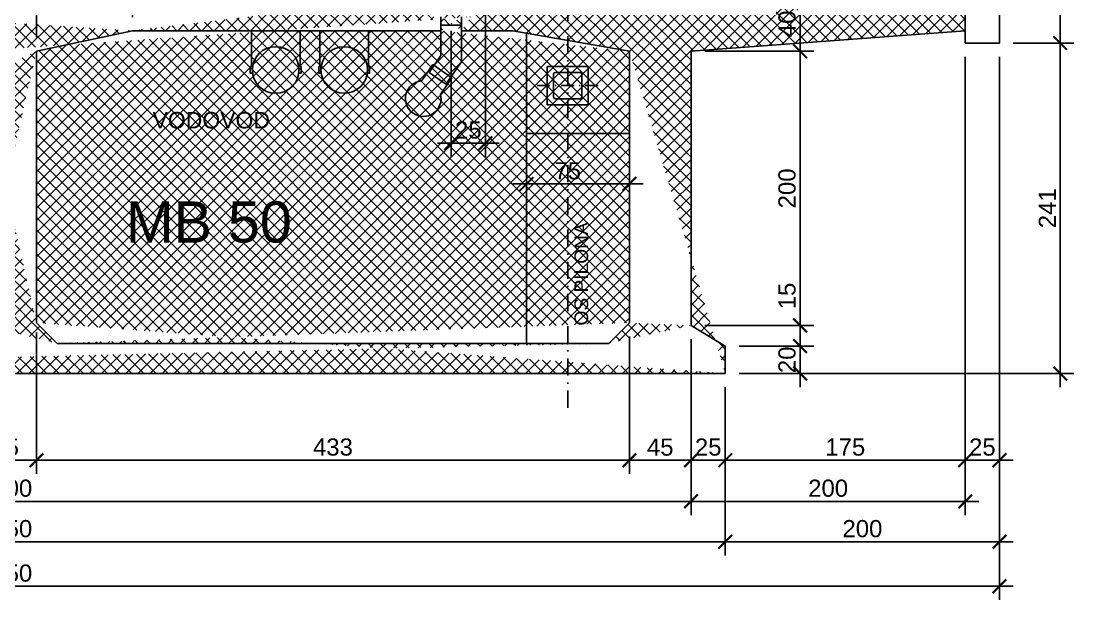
# Model space of a CAD drawing. Header units: millimetres. Extents: x -1571 to 3041, y 35 to 2455.
# Drawn here: x -591 to 177, y 902 to 1324 of the extents above; entities that cross this region are included whole.
import ezdxf

# ---------------------------------------------------------------- set-up
doc = ezdxf.new("R2010")
doc.units = ezdxf.units.MM
doc.header["$LTSCALE"] = 50
doc.header["$MEASUREMENT"] = 0
doc.header["$PDSIZE"] = 5
doc.linetypes.add('CRTA_TOČKA', pattern=[0.47, 0.25, -0.1, 0.02, -0.1])
doc.layers.add('050', color=132, linetype='Continuous', lineweight=50)
for name, color, linetype in [('BETON', 7, 'Continuous'), ('BETON tanko', 40, 'Continuous'), ('KOTE', 9, 'Continuous'), ('OSI', 2, 'CRTA_TOČKA'), ('POM', 9, 'Continuous'), ('SRAFURA', 8, 'Continuous'), ('Tekst', 3, 'Continuous')]:
    doc.layers.add(name, color=color, linetype=linetype)
doc.styles.get("Standard").update_dxf_attribs({"font": 'ARIAL.TTF'})
doc.dimstyles.new('M1-50', dxfattribs={"dimscale": 5, "dimtxt": 2.5, "dimasz": 2, "dimexe": 2, "dimexo": 2, "dimtad": 1, "dimdec": 0, "dimzin": 9, "dimtxsty": 'Standard', "dimblk": 'ARCHTICK', "dimcen": 2.5, "dimdle": 2, "dimadec": 3, "dimazin": 2, "dimtfac": 1, "dimtdec": 0, "dimtmove": 0, "dimatfit": 3, "dimldrblk": 'ARCHTICK', "dimfxl": 0, "dimfrac": 2, "dimarcsym": 0})

# ---------------------------------------------------------------- blocks, each defined once
blk = doc.blocks.new('_ArchTick')
at = {"layer": '050', "color": 0, "const_width": 0.15}
blk.add_lwpolyline([(-0.5, -0.5), (0.5, 0.5)], dxfattribs=at)
blk = doc.blocks.new('*D76')
at = {"layer": 'Defpoints', "color": 0}
for p in [(-624.9895649644138, 1107.307972597443), (-579.9895649644129, 1107.307972597443), (-579.9895649644129, 1004.093092037131)]:
    blk.add_point(p, dxfattribs=at)
at = {"layer": 'KOTE', "color": 0, "lineweight": -2}
for p, q in [((-624.9895649644138, 1097.307972597443), (-624.9895649644138, 994.0930920371311)), ((-579.9895649644129, 1097.307972597443), (-579.9895649644129, 994.0930920371311)), ((-634.9895649644138, 1004.093092037131), (-569.9895649644129, 1004.093092037131))]:
    blk.add_line(p, q, dxfattribs=at)
at = {"layer": 'KOTE', "color": 0, "lineweight": -2, "xscale": 10, "yscale": 10, "zscale": 10, "rotation": 180}
blk.add_blockref('_ArchTick', (-624.9895649644138, 1004.093092037131), dxfattribs=at)
at = {"layer": 'KOTE', "color": 0, "lineweight": -2, "xscale": 10, "yscale": 10, "zscale": 10}
blk.add_blockref('_ArchTick', (-579.9895649644129, 1004.093092037131), dxfattribs=at)
at = {"layer": 'KOTE', "color": 0, "insert": (-602.4895649644134, 1013.574674574648), "char_height": 12.5, "attachment_point": 5}
blk.add_mtext('45', dxfattribs=at)
blk = doc.blocks.new('*D69')
at = {"layer": 'Defpoints', "color": 0}
for p in [(-1127.489564964413, 1067.307972597443), (-77.48956496441338, 1067.307972597443), (-77.48956496441339, 944.6142050714907)]:
    blk.add_point(p, dxfattribs=at)
at = {"layer": 'KOTE', "color": 0, "lineweight": -2}
for p, q in [((-1127.489564964413, 1057.307972597443), (-1127.489564964413, 934.6142050714907)), ((-77.48956496441338, 1057.307972597443), (-77.48956496441339, 934.6142050714907)), ((-1137.489564964413, 944.6142050714907), (-67.48956496441339, 944.6142050714907))]:
    blk.add_line(p, q, dxfattribs=at)
at = {"layer": 'KOTE', "color": 0, "lineweight": -2, "xscale": 10, "yscale": 10, "zscale": 10, "rotation": 180}
blk.add_blockref('_ArchTick', (-1127.489564964413, 944.6142050714907), dxfattribs=at)
at = {"layer": 'KOTE', "color": 0, "lineweight": -2, "xscale": 10, "yscale": 10, "zscale": 10}
blk.add_blockref('_ArchTick', (-77.48956496441339, 944.6142050714907), dxfattribs=at)
at = {"layer": 'KOTE', "color": 0, "insert": (-602.4895649644134, 954.1213674180118), "char_height": 12.5, "attachment_point": 5}
blk.add_mtext('1050', dxfattribs=at)
blk = doc.blocks.new('*D68')
at = {"layer": 'Defpoints', "color": 0}
for p in [(-1102.489564964413, 1102.307972597443), (-102.4895649644134, 1102.307972597443), (-102.4895649644134, 974.0930920371311)]:
    blk.add_point(p, dxfattribs=at)
at = {"layer": 'KOTE', "color": 0, "lineweight": -2}
for p, q in [((-1102.489564964413, 1092.307972597443), (-1102.489564964413, 964.0930920371311)), ((-102.4895649644134, 1092.307972597443), (-102.4895649644134, 964.0930920371311)), ((-1112.489564964413, 974.0930920371311), (-92.48956496441339, 974.0930920371311))]:
    blk.add_line(p, q, dxfattribs=at)
at = {"layer": 'KOTE', "color": 0, "lineweight": -2, "xscale": 10, "yscale": 10, "zscale": 10, "rotation": 180}
blk.add_blockref('_ArchTick', (-1102.489564964413, 974.0930920371311), dxfattribs=at)
at = {"layer": 'KOTE', "color": 0, "lineweight": -2, "xscale": 10, "yscale": 10, "zscale": 10}
blk.add_blockref('_ArchTick', (-102.4895649644134, 974.0930920371311), dxfattribs=at)
at = {"layer": 'KOTE', "color": 0, "insert": (-602.4895649644134, 983.6002543836522), "char_height": 12.5, "attachment_point": 5}
blk.add_mtext('1000', dxfattribs=at)
blk = doc.blocks.new('*D64')
at = {"layer": 'Defpoints', "color": 0}
for p in [(-1327.489564964413, 1308.307972597443), (122.5104350355864, 1308.307972597443), (122.5104350355864, 912.1889787565424)]:
    blk.add_point(p, dxfattribs=at)
at = {"layer": 'KOTE', "color": 0, "lineweight": -2}
for p, q in [((-1327.489564964413, 1298.307972597443), (-1327.489564964413, 902.1889787565424)), ((122.5104350355864, 1298.307972597443), (122.5104350355864, 902.1889787565424)), ((-1337.489564964413, 912.1889787565424), (132.5104350355864, 912.1889787565424))]:
    blk.add_line(p, q, dxfattribs=at)
at = {"layer": 'KOTE', "color": 0, "lineweight": -2, "xscale": 10, "yscale": 10, "zscale": 10, "rotation": 180}
blk.add_blockref('_ArchTick', (-1327.489564964413, 912.1889787565424), dxfattribs=at)
at = {"layer": 'KOTE', "color": 0, "lineweight": -2, "xscale": 10, "yscale": 10, "zscale": 10}
blk.add_blockref('_ArchTick', (122.5104350355864, 912.1889787565424), dxfattribs=at)
at = {"layer": 'KOTE', "color": 0, "insert": (-602.4895649644135, 921.6961411030635), "char_height": 12.5, "attachment_point": 5}
blk.add_mtext('1450', dxfattribs=at)
blk = doc.blocks.new('*D105')
at = {"layer": 'Defpoints', "color": 0}
for p in [(-252.4895649644111, 1342.307972597438), (-277.4769074722171, 1327.315435460424), (-252.4895649644111, 1235.290980100305)]:
    blk.add_point(p, dxfattribs=at)
at = {"layer": 'KOTE', "color": 0, "lineweight": -2}
for p, q in [((-252.4895649644111, 1332.307972597438), (-252.4895649644111, 1225.290980100305)), ((-277.4769074722171, 1317.315435460424), (-277.4769074722171, 1225.290980100305)), ((-287.4769074722171, 1235.290980100305), (-242.4895649644111, 1235.290980100305))]:
    blk.add_line(p, q, dxfattribs=at)
at = {"layer": 'KOTE', "color": 0, "lineweight": -2, "xscale": 10, "yscale": 10, "zscale": 10, "rotation": 180}
blk.add_blockref('_ArchTick', (-277.4769074722171, 1235.290980100305), dxfattribs=at)
at = {"layer": 'KOTE', "color": 0, "lineweight": -2, "xscale": 10, "yscale": 10, "zscale": 10}
blk.add_blockref('_ArchTick', (-252.4895649644111, 1235.290980100305), dxfattribs=at)
at = {"layer": 'KOTE', "color": 0, "insert": (-264.9832362183151, 1244.798142446826), "char_height": 12.5, "attachment_point": 5}
blk.add_mtext('25', dxfattribs=at)
blk = doc.blocks.new('*D66')
at = {"layer": 'Defpoints', "color": 0}
for p in [(122.5104350355866, 1308.307972597443), (-77.48956496441338, 1067.307972597443), (166.8150736636026, 1067.307972597443)]:
    blk.add_point(p, dxfattribs=at)
at = {"layer": 'KOTE', "color": 0, "lineweight": -2}
for p, q in [((166.8150736636026, 1318.307972597443), (166.8150736636026, 1057.307972597443)), ((132.5104350355866, 1308.307972597443), (176.8150736636026, 1308.307972597443)), ((-67.48956496441338, 1067.307972597443), (176.8150736636026, 1067.307972597443))]:
    blk.add_line(p, q, dxfattribs=at)
at = {"layer": 'KOTE', "color": 0, "lineweight": -2, "xscale": 10, "yscale": 10, "zscale": 10}
for p, rotation in [((166.8150736636026, 1308.307972597443), 90), ((166.8150736636026, 1067.307972597443), 270)]:
    blk.add_blockref('_ArchTick', p, dxfattribs=dict(at, rotation=rotation))
at = {"layer": 'KOTE', "color": 0, "insert": (157.4144938545983, 1187.807972597443), "char_height": 12.5, "attachment_point": 5, "rotation": 90}
blk.add_mtext('241', dxfattribs=at)
blk = doc.blocks.new('*D65')
at = {"layer": 'Defpoints', "color": 0}
for p in [(122.5104350355864, 1308.307972597443), (-77.48956496441338, 1067.307972597443), (122.5104350355864, 944.6142050714907)]:
    blk.add_point(p, dxfattribs=at)
at = {"layer": 'KOTE', "color": 0, "lineweight": -2}
for p, q in [((122.5104350355864, 1298.307972597443), (122.5104350355864, 934.6142050714907)), ((-77.48956496441338, 1057.307972597443), (-77.48956496441339, 934.6142050714907)), ((-87.48956496441339, 944.6142050714907), (132.5104350355864, 944.6142050714907))]:
    blk.add_line(p, q, dxfattribs=at)
at = {"layer": 'KOTE', "color": 0, "lineweight": -2, "xscale": 10, "yscale": 10, "zscale": 10, "rotation": 180}
blk.add_blockref('_ArchTick', (-77.48956496441339, 944.6142050714907), dxfattribs=at)
at = {"layer": 'KOTE', "color": 0, "lineweight": -2, "xscale": 10, "yscale": 10, "zscale": 10}
blk.add_blockref('_ArchTick', (122.5104350355864, 944.6142050714907), dxfattribs=at)
at = {"layer": 'KOTE', "color": 0, "insert": (22.51043503558649, 954.1213674180118), "char_height": 12.5, "attachment_point": 5}
blk.add_mtext('200', dxfattribs=at)
blk = doc.blocks.new('*D63')
at = {"layer": 'Defpoints', "color": 0}
for p in [(97.51043503558662, 1308.307972597443), (122.5104350355864, 1308.307972597443), (122.5104350355864, 1004.093092037131)]:
    blk.add_point(p, dxfattribs=at)
at = {"layer": 'KOTE', "color": 0, "lineweight": -2}
for p, q in [((97.51043503558662, 1298.307972597443), (97.51043503558661, 994.0930920371311)), ((122.5104350355864, 1298.307972597443), (122.5104350355864, 994.0930920371311)), ((87.51043503558661, 1004.093092037131), (132.5104350355864, 1004.093092037131))]:
    blk.add_line(p, q, dxfattribs=at)
at = {"layer": 'KOTE', "color": 0, "lineweight": -2, "xscale": 10, "yscale": 10, "zscale": 10, "rotation": 180}
blk.add_blockref('_ArchTick', (97.51043503558661, 1004.093092037131), dxfattribs=at)
at = {"layer": 'KOTE', "color": 0, "lineweight": -2, "xscale": 10, "yscale": 10, "zscale": 10}
blk.add_blockref('_ArchTick', (122.5104350355864, 1004.093092037131), dxfattribs=at)
at = {"layer": 'KOTE', "color": 0, "insert": (110.0104350355865, 1013.600254383652), "char_height": 12.5, "attachment_point": 5}
blk.add_mtext('25', dxfattribs=at)
blk = doc.blocks.new('*D62')
at = {"layer": 'Defpoints', "color": 0}
for p in [(97.51043503558662, 1308.307972597443), (-77.48956496441338, 1067.307972597443), (97.51043503558661, 1004.093092037131)]:
    blk.add_point(p, dxfattribs=at)
at = {"layer": 'KOTE', "color": 0, "lineweight": -2}
for p, q in [((97.51043503558662, 1298.307972597443), (97.51043503558661, 994.0930920371311)), ((-77.48956496441338, 1057.307972597443), (-77.48956496441338, 994.0930920371311)), ((-87.48956496441338, 1004.093092037131), (107.5104350355866, 1004.093092037131))]:
    blk.add_line(p, q, dxfattribs=at)
at = {"layer": 'KOTE', "color": 0, "lineweight": -2, "xscale": 10, "yscale": 10, "zscale": 10, "rotation": 180}
blk.add_blockref('_ArchTick', (-77.48956496441338, 1004.093092037131), dxfattribs=at)
at = {"layer": 'KOTE', "color": 0, "lineweight": -2, "xscale": 10, "yscale": 10, "zscale": 10}
blk.add_blockref('_ArchTick', (97.51043503558661, 1004.093092037131), dxfattribs=at)
at = {"layer": 'KOTE', "color": 0, "insert": (10.01043503558662, 1013.600254383652), "char_height": 12.5, "attachment_point": 5}
blk.add_mtext('175', dxfattribs=at)
blk = doc.blocks.new('*D56')
at = {"layer": 'Defpoints', "color": 0}
for p in [(-102.4895649644134, 1302.307972597443), (-102.4895649644134, 1102.307972597443), (-22.94981529001075, 1102.307972597443)]:
    blk.add_point(p, dxfattribs=at)
at = {"layer": 'KOTE', "color": 0, "lineweight": -2}
for p, q in [((-22.9498152900107, 1312.307972597443), (-22.94981529001075, 1092.307972597443)), ((-92.48956496441338, 1302.307972597443), (-12.9498152900107, 1302.307972597443)), ((-92.48956496441338, 1102.307972597443), (-12.94981529001074, 1102.307972597443))]:
    blk.add_line(p, q, dxfattribs=at)
at = {"layer": 'KOTE', "color": 0, "lineweight": -2, "xscale": 10, "yscale": 10, "zscale": 10}
for p, rotation in [((-22.9498152900107, 1302.307972597443), 90), ((-22.94981529001075, 1102.307972597443), 270)]:
    blk.add_blockref('_ArchTick', p, dxfattribs=dict(at, rotation=rotation))
at = {"layer": 'KOTE', "color": 0, "insert": (-32.45697763653207, 1202.307972597443), "char_height": 12.5, "attachment_point": 5, "rotation": 90}
blk.add_mtext('200', dxfattribs=at)
blk = doc.blocks.new('*D52')
at = {"layer": 'Defpoints', "color": 0}
for p in [(-222.4895649644134, 1215.853601026844), (-147.4895649644134, 1220.270868568902), (-222.4895649644134, 1205.54663819943)]:
    blk.add_point(p, dxfattribs=at)
at = {"layer": 'KOTE', "color": 0, "lineweight": -2}
for p, q in [((-222.4895649644134, 1205.853601026844), (-222.4895649644134, 1195.54663819943)), ((-147.4895649644134, 1210.270868568902), (-147.4895649644134, 1195.54663819943)), ((-137.4895649644134, 1205.54663819943), (-232.4895649644134, 1205.54663819943))]:
    blk.add_line(p, q, dxfattribs=at)
at = {"layer": 'KOTE', "color": 0, "lineweight": -2, "xscale": 10, "yscale": 10, "zscale": 10, "rotation": 180}
blk.add_blockref('_ArchTick', (-222.4895649644134, 1205.54663819943), dxfattribs=at)
at = {"layer": 'KOTE', "color": 0, "lineweight": -2, "xscale": 10, "yscale": 10, "zscale": 10}
blk.add_blockref('_ArchTick', (-147.4895649644134, 1205.54663819943), dxfattribs=at)
at = {"layer": 'KOTE', "color": 0, "insert": (-192.4895649644134, 1215.028220736947), "char_height": 12.5, "attachment_point": 5}
blk.add_mtext('75', dxfattribs=at)
blk = doc.blocks.new('*D67')
at = {"layer": 'Defpoints', "color": 0}
for p in [(-579.9895649644129, 1107.307972597443), (-147.4895649644134, 1104.307972597443), (-147.4895649644134, 1004.093092037131)]:
    blk.add_point(p, dxfattribs=at)
at = {"layer": 'KOTE', "color": 0, "lineweight": -2}
for p, q in [((-579.9895649644129, 1097.307972597443), (-579.9895649644129, 994.0930920371311)), ((-147.4895649644134, 1094.307972597443), (-147.4895649644134, 994.0930920371311)), ((-589.9895649644129, 1004.093092037131), (-137.4895649644134, 1004.093092037131))]:
    blk.add_line(p, q, dxfattribs=at)
at = {"layer": 'KOTE', "color": 0, "lineweight": -2, "xscale": 10, "yscale": 10, "zscale": 10, "rotation": 180}
blk.add_blockref('_ArchTick', (-579.9895649644129, 1004.093092037131), dxfattribs=at)
at = {"layer": 'KOTE', "color": 0, "lineweight": -2, "xscale": 10, "yscale": 10, "zscale": 10}
blk.add_blockref('_ArchTick', (-147.4895649644134, 1004.093092037131), dxfattribs=at)
at = {"layer": 'KOTE', "color": 0, "insert": (-363.7395649644131, 1013.604517685153), "char_height": 12.5, "attachment_point": 5}
blk.add_mtext('433', dxfattribs=at)
blk = doc.blocks.new('*D81')
at = {"layer": 'Defpoints', "color": 0}
for p in [(-102.4895649644134, 1102.307972597443), (97.51043503558662, 1104.593092037131), (97.51043503558661, 974.0930920371311)]:
    blk.add_point(p, dxfattribs=at)
at = {"layer": 'KOTE', "color": 0, "lineweight": -2}
for p, q in [((-102.4895649644134, 1092.307972597443), (-102.4895649644134, 964.0930920371311)), ((97.51043503558662, 1094.593092037131), (97.51043503558661, 964.0930920371311)), ((-112.4895649644134, 974.0930920371311), (107.5104350355866, 974.0930920371311))]:
    blk.add_line(p, q, dxfattribs=at)
at = {"layer": 'KOTE', "color": 0, "lineweight": -2, "xscale": 10, "yscale": 10, "zscale": 10, "rotation": 180}
blk.add_blockref('_ArchTick', (-102.4895649644134, 974.0930920371311), dxfattribs=at)
at = {"layer": 'KOTE', "color": 0, "lineweight": -2, "xscale": 10, "yscale": 10, "zscale": 10}
blk.add_blockref('_ArchTick', (97.51043503558661, 974.0930920371311), dxfattribs=at)
at = {"layer": 'KOTE', "color": 0, "insert": (-2.489564964413389, 983.6002543836522), "char_height": 12.5, "attachment_point": 5}
blk.add_mtext('200', dxfattribs=at)
blk = doc.blocks.new('*D80')
at = {"layer": 'Defpoints', "color": 0}
for p in [(-77.48956496441338, 1087.307972597443), (-77.48956496441338, 1067.307972597443), (-22.94981529001058, 1067.307972597443)]:
    blk.add_point(p, dxfattribs=at)
at = {"layer": 'KOTE', "color": 0, "lineweight": -2}
for p, q in [((-22.94981529001057, 1097.307972597443), (-22.94981529001058, 1057.307972597443)), ((-67.48956496441338, 1087.307972597443), (-12.94981529001058, 1087.307972597443)), ((-67.48956496441338, 1067.307972597443), (-12.94981529001058, 1067.307972597443))]:
    blk.add_line(p, q, dxfattribs=at)
at = {"layer": 'KOTE', "color": 0, "lineweight": -2, "xscale": 10, "yscale": 10, "zscale": 10}
for p, rotation in [((-22.94981529001057, 1087.307972597443), 90), ((-22.94981529001058, 1067.307972597443), 270)]:
    blk.add_blockref('_ArchTick', p, dxfattribs=dict(at, rotation=rotation))
at = {"layer": 'KOTE', "color": 0, "insert": (-32.4569776365319, 1077.307972597443), "char_height": 12.5, "attachment_point": 5, "rotation": 90}
blk.add_mtext('20', dxfattribs=at)
blk = doc.blocks.new('*D79')
at = {"layer": 'Defpoints', "color": 0}
for p in [(-102.4895649644134, 1102.307972597443), (-77.48956496441338, 1067.307972597443), (-77.48956496441338, 1004.093092037131)]:
    blk.add_point(p, dxfattribs=at)
at = {"layer": 'KOTE', "color": 0, "lineweight": -2}
for p, q in [((-102.4895649644134, 1092.307972597443), (-102.4895649644134, 994.0930920371311)), ((-77.48956496441338, 1057.307972597443), (-77.48956496441338, 994.0930920371311)), ((-112.4895649644134, 1004.093092037131), (-67.48956496441338, 1004.093092037131))]:
    blk.add_line(p, q, dxfattribs=at)
at = {"layer": 'KOTE', "color": 0, "lineweight": -2, "xscale": 10, "yscale": 10, "zscale": 10, "rotation": 180}
blk.add_blockref('_ArchTick', (-102.4895649644134, 1004.093092037131), dxfattribs=at)
at = {"layer": 'KOTE', "color": 0, "lineweight": -2, "xscale": 10, "yscale": 10, "zscale": 10}
blk.add_blockref('_ArchTick', (-77.48956496441338, 1004.093092037131), dxfattribs=at)
at = {"layer": 'KOTE', "color": 0, "insert": (-89.98956496441338, 1013.600254383652), "char_height": 12.5, "attachment_point": 5}
blk.add_mtext('25', dxfattribs=at)
blk = doc.blocks.new('*D78')
at = {"layer": 'Defpoints', "color": 0}
for p in [(-147.4895649644134, 1104.307972597443), (-102.4895649644134, 1102.307972597443), (-102.4895649644134, 1004.093092037131)]:
    blk.add_point(p, dxfattribs=at)
at = {"layer": 'KOTE', "color": 0, "lineweight": -2}
for p, q in [((-147.4895649644134, 1094.307972597443), (-147.4895649644134, 994.0930920371311)), ((-102.4895649644134, 1092.307972597443), (-102.4895649644134, 994.0930920371311)), ((-157.4895649644134, 1004.093092037131), (-92.48956496441338, 1004.093092037131))]:
    blk.add_line(p, q, dxfattribs=at)
at = {"layer": 'KOTE', "color": 0, "lineweight": -2, "xscale": 10, "yscale": 10, "zscale": 10, "rotation": 180}
blk.add_blockref('_ArchTick', (-147.4895649644134, 1004.093092037131), dxfattribs=at)
at = {"layer": 'KOTE', "color": 0, "lineweight": -2, "xscale": 10, "yscale": 10, "zscale": 10}
blk.add_blockref('_ArchTick', (-102.4895649644134, 1004.093092037131), dxfattribs=at)
at = {"layer": 'KOTE', "color": 0, "insert": (-124.9895649644134, 1013.574674574648), "char_height": 12.5, "attachment_point": 5}
blk.add_mtext('45', dxfattribs=at)
blk = doc.blocks.new('*D82')
at = {"layer": 'Defpoints', "color": 0}
for p in [(-102.4895649644134, 1102.307972597443), (-77.48956496441338, 1087.307972597443), (-22.94981529001035, 1087.307972597443)]:
    blk.add_point(p, dxfattribs=at)
at = {"layer": 'KOTE', "color": 0, "lineweight": -2}
for p, q in [((-22.94981529001034, 1102.307972597443), (-22.94981529001033, 1135.380960319135)), ((-22.94981529001035, 1087.307972597443), (-22.94981529001034, 1112.307972597443)), ((-92.48956496441338, 1102.307972597443), (-12.94981529001035, 1102.307972597443)), ((-67.48956496441338, 1087.307972597443), (-12.94981529001035, 1087.307972597443))]:
    blk.add_line(p, q, dxfattribs=at)
at = {"layer": 'KOTE', "color": 0, "lineweight": -2, "xscale": 10, "yscale": 10, "zscale": 10}
for p, rotation in [((-22.94981529001034, 1102.307972597443), 90), ((-22.94981529001035, 1087.307972597443), 270)]:
    blk.add_blockref('_ArchTick', p, dxfattribs=dict(at, rotation=rotation))
at = {"layer": 'KOTE', "color": 0, "insert": (-32.45697763653166, 1123.844466458289), "char_height": 12.5, "attachment_point": 5, "rotation": 90}
blk.add_mtext('15', dxfattribs=at)
blk = doc.blocks.new('*D83')
at = {"layer": 'Defpoints', "color": 0}
for p in [(-509.9895649644131, 1389.540618672913), (-509.9895649644131, 1317.307972597443), (-579.9895649644129, 1302.307972597443)]:
    blk.add_point(p, dxfattribs=at)
at = {"layer": 'KOTE', "color": 0, "lineweight": -2}
for p, q in [((-579.9895649644129, 1312.307972597443), (-579.9895649644129, 1399.540618672913)), ((-509.9895649644131, 1327.307972597443), (-509.9895649644131, 1399.540618672913)), ((-589.9895649644129, 1389.540618672913), (-499.9895649644131, 1389.540618672913))]:
    blk.add_line(p, q, dxfattribs=at)
at = {"layer": 'KOTE', "color": 0, "lineweight": -2, "xscale": 10, "yscale": 10, "zscale": 10, "rotation": 180}
blk.add_blockref('_ArchTick', (-579.9895649644129, 1389.540618672913), dxfattribs=at)
at = {"layer": 'KOTE', "color": 0, "lineweight": -2, "xscale": 10, "yscale": 10, "zscale": 10}
blk.add_blockref('_ArchTick', (-509.9895649644131, 1389.540618672913), dxfattribs=at)
at = {"layer": 'KOTE', "color": 0, "insert": (-544.989564964413, 1399.047781019435), "char_height": 12.5, "attachment_point": 5}
blk.add_mtext('70', dxfattribs=at)
blk = doc.blocks.new('*D103')
at = {"layer": 'Defpoints', "color": 0}
for p in [(-107.4895649644134, 1342.307972597443), (-22.94981529001075, 1342.307972597443), (-102.4895649644134, 1302.307972597443)]:
    blk.add_point(p, dxfattribs=at)
at = {"layer": 'KOTE', "color": 0, "lineweight": -2}
for p, q in [((-22.94981529001076, 1292.307972597443), (-22.94981529001074, 1352.307972597443)), ((-97.48956496441338, 1342.307972597443), (-12.94981529001075, 1342.307972597443)), ((-92.48956496441338, 1302.307972597443), (-12.94981529001076, 1302.307972597443))]:
    blk.add_line(p, q, dxfattribs=at)
at = {"layer": 'KOTE', "color": 0, "lineweight": -2, "xscale": 10, "yscale": 10, "zscale": 10}
for p, rotation in [((-22.94981529001075, 1342.307972597443), 90), ((-22.94981529001076, 1302.307972597443), 270)]:
    blk.add_blockref('_ArchTick', p, dxfattribs=dict(at, rotation=rotation))
at = {"layer": 'KOTE', "color": 0, "insert": (-32.45697763653212, 1322.307972597443), "char_height": 12.5, "attachment_point": 5, "rotation": 90}
blk.add_mtext('40', dxfattribs=at)
blk = doc.blocks.new('*D104')
at = {"layer": 'Defpoints', "color": 0}
for p in [(122.5104350355866, 1377.807972597443), (122.5104350355866, 1308.307972597443), (166.8150736636026, 1308.307972597443)]:
    blk.add_point(p, dxfattribs=at)
at = {"layer": 'KOTE', "color": 0, "lineweight": -2}
for p, q in [((166.8150736636026, 1387.807972597443), (166.8150736636026, 1298.307972597443)), ((132.5104350355866, 1377.807972597443), (176.8150736636026, 1377.807972597443)), ((132.5104350355866, 1308.307972597443), (176.8150736636026, 1308.307972597443))]:
    blk.add_line(p, q, dxfattribs=at)
at = {"layer": 'KOTE', "color": 0, "lineweight": -2, "xscale": 10, "yscale": 10, "zscale": 10}
for p, rotation in [((166.8150736636026, 1377.807972597443), 90), ((166.8150736636026, 1308.307972597443), 270)]:
    blk.add_blockref('_ArchTick', p, dxfattribs=dict(at, rotation=rotation))
at = {"layer": 'KOTE', "color": 0, "insert": (157.3079113170812, 1343.057972597443), "char_height": 12.5, "attachment_point": 5, "rotation": 90}
blk.add_mtext('70', dxfattribs=at)

msp = doc.modelspace()

# ---------------------------------------------------------------- hatches: boundary and pattern name
at = {"layer": 'POM'}
h = msp.add_hatch(dxfattribs=at)
h.set_pattern_fill('ANSI37', color=256, scale=50, style=0)
h.set_pattern_definition([(45, (0, 0), (-4.419417382415921, 4.419417382415922), []), (135, (0, 0), (-4.419417382415922, -4.419417382415921), [])])
edge = h.paths.add_edge_path()
edge.add_line((97.51043503558662, 1342.307972597443), (97.51043503558662, 1317.307972597443))
edge.add_line((-102.4895649644134, 1302.307972597443), (97.51043503558662, 1317.307972597443))
edge.add_line((-252.4895649644134, 1342.307972575591), (97.51043503558662, 1342.307972597443))
edge.add_line((-102.4895649644134, 1102.307972597443), (-102.4895649644134, 1302.307972597443))
edge.add_line((-147.4895649644134, 1104.307972597443), (-147.4895649644134, 1302.307972597443))
edge.add_line((-77.48956496441338, 1067.307972597443), (-77.48956496441338, 1087.307972597443))
edge.add_line((-102.4895649644134, 1102.307972597443), (-77.48956496441338, 1087.307972597443))
edge.add_line((-162.4895649644134, 1089.307972597443), (-147.4895649644134, 1104.307972597443))
edge.add_line((-564.9895649644129, 1089.307972597443), (-162.4895649644134, 1089.307972597443))
edge.add_line((-1127.489564964413, 1067.307972597443), (-77.48956496441338, 1067.307972597443))
edge.add_line((-579.9895649644129, 1104.307972597443), (-564.9895649644129, 1089.307972597443))
edge.add_line((-624.9895649644138, 1104.307972597443), (-624.9895649644138, 1302.307972597443))
edge.add_line((-579.9895649644129, 1104.307972597443), (-579.9895649644129, 1302.307972597443))
edge.add_line((-624.9895649644138, 1104.307972597443), (-639.9895649644138, 1089.307972597443))
edge.add_line((-639.9895649644138, 1089.307972597443), (-1042.489564964413, 1089.307972597443))
edge.add_line((-579.9895649644129, 1302.307972597443), (-509.9895649644129, 1317.307972597443))
edge.add_line((-902.5022224566067, 1342.307972597443), (-302.4769074722201, 1342.307972597443))
edge.add_line((-509.9895649644131, 1317.307972597443), (-284.9769074722194, 1317.307972597443))
edge.add_line((-147.4895649644134, 1302.307972597443), (-232.4895649644134, 1317.307972597443))
edge.add_line((-232.4895649644134, 1317.307972597443), (-269.9769074722194, 1317.307972597442))
edge.add_line((-302.4769074722201, 1342.307972597443), (-291.9769074722196, 1327.315435460424))
edge.add_line((-291.9769074722196, 1327.315435460424), (-284.9769074722196, 1327.315435460424))
edge.add_line((-284.9769074722196, 1327.315435460424), (-284.9769074722194, 1317.307972597443))
edge.add_line((-269.9769074722194, 1327.315435460424), (-269.9769074722194, 1317.307972597443))
edge.add_line((-262.9769074722196, 1327.315435460424), (-269.9769074722196, 1327.315435460424))
edge.add_line((-252.4769074722187, 1342.307972597443), (-262.9769074722196, 1327.315435460424))
edge.add_line((-624.9895649644138, 1302.307972597443), (-694.9895649644138, 1317.307972597443))
edge.add_line((-694.9895649644138, 1317.307972597443), (-920.0022224566073, 1317.307972597443))
edge.add_line((-1127.489564964413, 1067.307972597443), (-1127.489564964413, 1087.307972597443))
edge.add_line((-1102.489564964413, 1102.307972597443), (-1127.489564964413, 1087.307972597443))
edge.add_line((-1057.489564964413, 1104.307972597443), (-1042.489564964413, 1089.307972597443))
edge.add_line((-1102.489564964413, 1102.307972597443), (-1102.489564964413, 1302.307972597443))
edge.add_line((-1057.489564964413, 1104.307972597443), (-1057.489564964413, 1302.307972597443))
edge.add_line((-1102.489564964413, 1302.307972597443), (-1302.489564964413, 1317.307972597443))
edge.add_line((-1302.489564964413, 1342.307972597443), (-1302.489564964413, 1317.307972597443))
edge.add_line((-1302.489564964413, 1342.307972597443), (-952.4895649644134, 1342.307972575591))
edge.add_line((-1057.489564964413, 1302.307972597443), (-972.4895649644134, 1317.307972597443))
edge.add_line((-935.0022224566073, 1317.307972597443), (-972.4895649644134, 1317.307972597443))
edge.add_line((-952.502222456608, 1342.307972597443), (-942.0022224566071, 1327.315435460424))
edge.add_line((-942.0022224566071, 1327.315435460424), (-935.0022224566071, 1327.315435460424))
edge.add_line((-935.0022224566073, 1327.315435460424), (-935.0022224566073, 1317.307972597443))
edge.add_line((-913.0022224566071, 1327.315435460424), (-920.0022224566071, 1327.315435460424))
edge.add_line((-920.0022224566071, 1327.315435460424), (-920.0022224566073, 1317.307972597443))
edge.add_line((-902.5022224566067, 1342.307972597443), (-913.0022224566071, 1327.315435460424))
h.paths.add_polyline_path([(-41.96413998305326, 1309.999821164974), (-41.96413998305326, 1334.616124029912), (-22.94981529001097, 1334.616124029912), (-22.94981529001097, 1309.999821164974)], flags=24)
h.paths.add_polyline_path([(-690.4076678265997, 1313.974863411441), (-690.4076678265997, 1338.59116627638), (-671.3933431335573, 1338.59116627638), (-671.3933431335573, 1313.974863411441)], flags=25)
h.paths.add_polyline_path([(-843.0452401057707, 1317.576560591986), (-843.0452401057707, 1342.0393846029), (-824.0309154127284, 1342.0393846029), (-824.0309154127284, 1317.576560591986)], flags=24)
h.paths.add_polyline_path([(-842.8320750307364, 1066.187406431004), (-842.8320750307364, 1090.428538763882), (-824.0309154127282, 1090.428538763882), (-824.0309154127282, 1066.187406431004)], flags=9)
h.paths.add_polyline_path([(-1181.273764494657, 1309.999821164974), (-1181.273764494657, 1334.616124029912), (-1162.259439801615, 1334.616124029912), (-1162.259439801615, 1309.999821164974)], flags=24)

# ---------------------------------------------------------------- linework, layer by layer
at = {"layer": 'BETON'}
for p, q in [((122.5104350355866, 1308.307972597443), (122.5104350355866, 1377.807972597443)), ((97.51043503558662, 1342.307972597443), (97.51043503558662, 1317.307972597443)), ((-579.9895649644129, 1302.307972597443), (-509.9895649644129, 1317.307972597443)), ((-509.9895649644131, 1317.307972597443), (-284.9769074722194, 1317.307972597443)), ((-232.4895649644134, 1317.307972597443), (-269.9769074722194, 1317.307972597442)), ((-147.4895649644134, 1302.307972597443), (-232.4895649644134, 1317.307972597443)), ((-102.4895649644134, 1302.307972597443), (97.51043503558662, 1317.307972597443)), ((97.51043503558662, 1317.307972597443), (97.51043503558662, 1308.307972597443)), ((97.51043503558662, 1308.307972597443), (122.5104350355866, 1308.307972597443)), ((-579.9895649644129, 1104.307972597443), (-579.9895649644129, 1302.307972597443)), ((-147.4895649644134, 1104.307972597443), (-147.4895649644134, 1302.307972597443)), ((-102.4895649644134, 1102.307972597443), (-102.4895649644134, 1302.307972597443)), ((-579.9895649644129, 1104.307972597443), (-564.9895649644129, 1089.307972597443)), ((-162.4895649644134, 1089.307972597443), (-147.4895649644134, 1104.307972597443)), ((-102.4895649644134, 1102.307972597443), (-77.48956496441338, 1087.307972597443)), ((-564.9895649644129, 1089.307972597443), (-162.4895649644134, 1089.307972597443)), ((-77.48956496441338, 1067.307972597443), (-77.48956496441338, 1087.307972597443)), ((-1127.489564964413, 1067.307972597443), (-77.48956496441338, 1067.307972597443))]:
    msp.add_line(p, q, dxfattribs=at)
at = {"layer": 'BETON tanko'}
for p, q in [((-284.9769074722196, 1327.315435460424), (-284.9769074722194, 1317.307972597443)), ((-269.9769074722196, 1321.374341134837), (-284.9769074722196, 1321.374341134837)), ((-269.9769074722194, 1327.315435460424), (-269.9769074722194, 1317.307972597443)), ((-284.9769074722194, 1317.307972597443), (-284.9769074722194, 1299.275209563561)), ((-269.9769074722194, 1317.307972597443), (-269.9769074722192, 1294.551561569196)), ((-222.4895649644134, 1315.54326671509), (-222.4895649644134, 1242.307972597443)), ((-293.6341423975514, 1286.892758029314), (-284.9769074722194, 1299.275209563561)), ((-297.7346733926511, 1282.772975397551), (-290.8723706903256, 1292.588133627374)), ((-276.939889873375, 1282.847190229258), (-290.8723706903256, 1292.588133627374)), ((-281.3407769708301, 1278.297807972152), (-269.9769074722192, 1294.551561569196)), ((-207.4895649644134, 1291.307972597443), (-207.4895649644134, 1277.307972597443)), ((-192.4895649644134, 1291.307972597443), (-207.4895649644134, 1291.307972597443)), ((-192.4895649644134, 1291.307972597443), (-177.4895649644134, 1291.307972597443)), ((-177.4895649644134, 1291.307972597443), (-177.4895649644134, 1277.307972597443)), ((-299.1803722455024, 1280.705190922145), (-297.7346733926511, 1282.772975397551)), ((-281.3407769708303, 1278.297807972152), (-293.6341423975514, 1286.892758029314)), ((-283.8021925757014, 1273.032031999434), (-276.939889873375, 1282.847190229258)), ((-202.7395649644134, 1285.641305930771), (-202.7395649644134, 1277.307972597443)), ((-201.4895649644134, 1286.891305930771), (-183.4895649644134, 1286.891305930771)), ((-182.2395649644134, 1285.641305930771), (-182.2395649644279, 1277.307972597443)), ((-207.4895649644134, 1263.307972597443), (-207.4895649644134, 1277.307972597443)), ((-202.7395649644134, 1268.9746392641), (-202.7395649644134, 1277.307972597443)), ((-182.2395649644134, 1268.9746392641), (-182.2395649644279, 1277.307972597443)), ((-177.4895649644134, 1263.307972597443), (-177.4895649644134, 1277.307972597443)), ((-285.2478914285532, 1270.964247524027), (-283.8021925757014, 1273.032031999434)), ((-201.4895649644134, 1267.7246392641), (-183.4895649644134, 1267.7246392641)), ((-192.4895649644134, 1263.307972597428), (-207.4895649644134, 1263.307972597428)), ((-192.4895649644134, 1263.307972597428), (-177.4895649644134, 1263.307972597428)), ((-222.4895649644134, 1242.307972597443), (-147.4895649644134, 1242.307972597443)), ((-222.4895649644134, 1242.307972597443), (-222.4895649644134, 1089.307972597443))]:
    msp.add_line(p, q, dxfattribs=at)
for centre in [(-405.4987083457934, 1288.671050820355), (-355.4987083457934, 1288.671050820355)]:
    msp.add_circle(centre, 17, dxfattribs=at)
for centre, radius, start, end in [((-201.4895649644134, 1285.641305930771), 1.25, 90, 180), ((-183.4895649644134, 1285.641305930771), 1.25, 0, 90), ((-297.8502174989574, 1267.773420418836), 12.99999999999988, 95.87275884579438, 14.20832479085548), ((-201.4895649644134, 1268.9746392641), 1.25, 180, 270), ((-183.4895649644134, 1268.9746392641), 1.25, 270, 0)]:
    msp.add_arc(centre, radius, start, end, dxfattribs=at)
at = {"layer": 'OSI'}
msp.add_line((-192.4895649644134, 1042.307972597443), (-192.4895649644131, 2136.776086995018), dxfattribs=at)
at = {"layer": 'OSI', "ltscale": 0.75}
msp.add_line((-170.2408355059708, 1277.307972597436), (-214.7382944228559, 1277.307972597436), dxfattribs=at)
at = {"layer": 'SRAFURA'}
for p, q in [((-423.2494632197138, 1291.10908063844), (-423.2494632197138, 1317.307972597443)), ((-387.747953471873, 1291.10908063844), (-387.747953471873, 1317.307972597443)), ((-373.2494632197138, 1291.10908063844), (-373.2494632197138, 1317.307972597443)), ((-337.747953471873, 1291.10908063844), (-337.747953471873, 1317.307972597443))]:
    msp.add_line(p, q, dxfattribs=at)
for points in [[(-422.4987083457934, 1286.233021002269), (-424.0002180936342, 1286.233021002269), (-424.0002180936342, 1291.10908063844), (-422.4987083457934, 1291.10908063844)], [(-388.4987083457934, 1286.233021002269), (-386.9971985979525, 1286.233021002269), (-386.9971985979525, 1291.10908063844), (-388.4987083457934, 1291.10908063844)], [(-372.4987083457934, 1286.233021002269), (-374.0002180936342, 1286.233021002269), (-374.0002180936342, 1291.10908063844), (-372.4987083457934, 1291.10908063844)], [(-338.4987083457934, 1286.233021002269), (-336.9971985979525, 1286.233021002269), (-336.9971985979525, 1291.10908063844), (-338.4987083457934, 1291.10908063844)]]:
    msp.add_lwpolyline(points, close=True, dxfattribs=at)

# ---------------------------------------------------------------- texts
at = {"layer": 'Tekst', "attachment_point": 5}
for s, insert, char_height in [('{\\fArial|b0|i0|c238|p34;VODOVOD}', (-452.4895649644134, 1251.964082025679), 12), ('{\\fArial|b0|i0|c238|p34;MB 50}', (-454.2703702672941, 1177.622074898374), 30)]:
    msp.add_mtext(s, dxfattribs=dict(at, insert=insert, char_height=char_height))
at = {"layer": 'Tekst', "insert": (-182.4875799012646, 1139.968776514051), "char_height": 10, "attachment_point": 5, "rotation": 90}
msp.add_mtext('{\\fArial|b0|i0|c238|p34;OS PILONA}', dxfattribs=at)

# ---------------------------------------------------------------- dimensions: what is measured, and where the dimension line sits
at = {"layer": 'KOTE'}
for base, p1, p2, picture, middle in [((-509.9895649644131, 1389.540618672913), (-579.9895649644129, 1302.307972597443), (-509.9895649644131, 1317.307972597443), '*D83', (-544.989564964413, 1399.047781019435)), ((122.5104350355864, 912.1889787565424), (-1327.489564964413, 1308.307972597443), (122.5104350355864, 1308.307972597443), '*D64', (-602.4895649644135, 921.6961411030635)), ((122.5104350355864, 944.6142050714907), (-77.48956496441338, 1067.307972597443), (122.5104350355864, 1308.307972597443), '*D65', (22.51043503558649, 954.1213674180118)), ((97.51043503558661, 1004.093092037131), (-77.48956496441338, 1067.307972597443), (97.51043503558662, 1308.307972597443), '*D62', (10.01043503558662, 1013.600254383652)), ((122.5104350355864, 1004.093092037131), (97.51043503558662, 1308.307972597443), (122.5104350355864, 1308.307972597443), '*D63', (110.0104350355865, 1013.600254383652)), ((-579.9895649644129, 1004.093092037131), (-624.9895649644138, 1107.307972597443), (-579.9895649644129, 1107.307972597443), '*D76', (-602.4895649644134, 1013.574674574648)), ((-147.4895649644134, 1004.093092037131), (-579.9895649644129, 1107.307972597443), (-147.4895649644134, 1104.307972597443), '*D67', (-363.7395649644131, 1013.604517685153)), ((-102.4895649644134, 974.0930920371311), (-1102.489564964413, 1102.307972597443), (-102.4895649644134, 1102.307972597443), '*D68', (-602.4895649644134, 983.6002543836522)), ((-102.4895649644134, 1004.093092037131), (-147.4895649644134, 1104.307972597443), (-102.4895649644134, 1102.307972597443), '*D78', (-124.9895649644134, 1013.574674574648)), ((97.51043503558661, 974.0930920371311), (-102.4895649644134, 1102.307972597443), (97.51043503558662, 1104.593092037131), '*D81', (-2.489564964413389, 983.6002543836522)), ((-77.48956496441338, 1004.093092037131), (-102.4895649644134, 1102.307972597443), (-77.48956496441338, 1067.307972597443), '*D79', (-89.98956496441338, 1013.600254383652)), ((-77.48956496441339, 944.6142050714907), (-1127.489564964413, 1067.307972597443), (-77.48956496441338, 1067.307972597443), '*D69', (-602.4895649644134, 954.1213674180118))]:
    dim = msp.add_linear_dim(base=base, p1=p1, p2=p2, dimstyle='M1-50', dxfattribs=at)
    dim.commit()
    dim.dimension.update_dxf_attribs({"geometry": picture, "text_midpoint": middle})
for base, p1, p2, picture, middle in [((166.8150736636026, 1308.307972597443), (122.5104350355866, 1377.807972597443), (122.5104350355866, 1308.307972597443), '*D104', (157.3079113170812, 1343.057972597443)), ((-22.94981529001075, 1342.307972597443), (-102.4895649644134, 1302.307972597443), (-107.4895649644134, 1342.307972597443), '*D103', (-32.45697763653212, 1322.307972597443)), ((166.8150736636026, 1067.307972597443), (122.5104350355866, 1308.307972597443), (-77.48956496441338, 1067.307972597443), '*D66', (157.4144938545983, 1187.807972597443)), ((-22.94981529001075, 1102.307972597443), (-102.4895649644134, 1302.307972597443), (-102.4895649644134, 1102.307972597443), '*D56', (-32.45697763653207, 1202.307972597443))]:
    dim = msp.add_linear_dim(base=base, p1=p1, p2=p2, angle=90, dimstyle='M1-50', dxfattribs=at)
    dim.commit()
    dim.dimension.update_dxf_attribs({"geometry": picture, "text_midpoint": middle})
for base, p1, p2, angle, picture, middle in [((-252.4895649644111, 1235.290980100305), (-277.4769074722171, 1327.315435460424), (-252.4895649644111, 1342.307972597438), 180, '*D105', (-264.9832362183151, 1235.290980100305)), ((-22.94981529001035, 1087.307972597443), (-102.4895649644134, 1102.307972597443), (-77.48956496441338, 1087.307972597443), 90, '*D82', (-22.94981529001052, 1123.844466458289)), ((-22.94981529001058, 1067.307972597443), (-77.48956496441338, 1087.307972597443), (-77.48956496441338, 1067.307972597443), 90, '*D80', (-22.94981529001075, 1077.307972597443))]:
    dim = msp.add_linear_dim(base=base, p1=p1, p2=p2, angle=angle, dimstyle='M1-50', dxfattribs=at)
    dim.commit()
    dim.dimension.update_dxf_attribs({"geometry": picture, "text_midpoint": middle, "dimtype": 160})
dim = msp.add_linear_dim(base=(-222.4895649644134, 1205.54663819943), p1=(-147.4895649644134, 1220.270868568902), p2=(-222.4895649644134, 1215.853601026844), dimstyle='M1-50', dxfattribs=at)
dim.commit()
dim.dimension.update_dxf_attribs({"geometry": '*D52', "text_midpoint": (-192.4895649644134, 1205.54663819943), "dimtype": 160})

doc.saveas('drawing.dxf')
